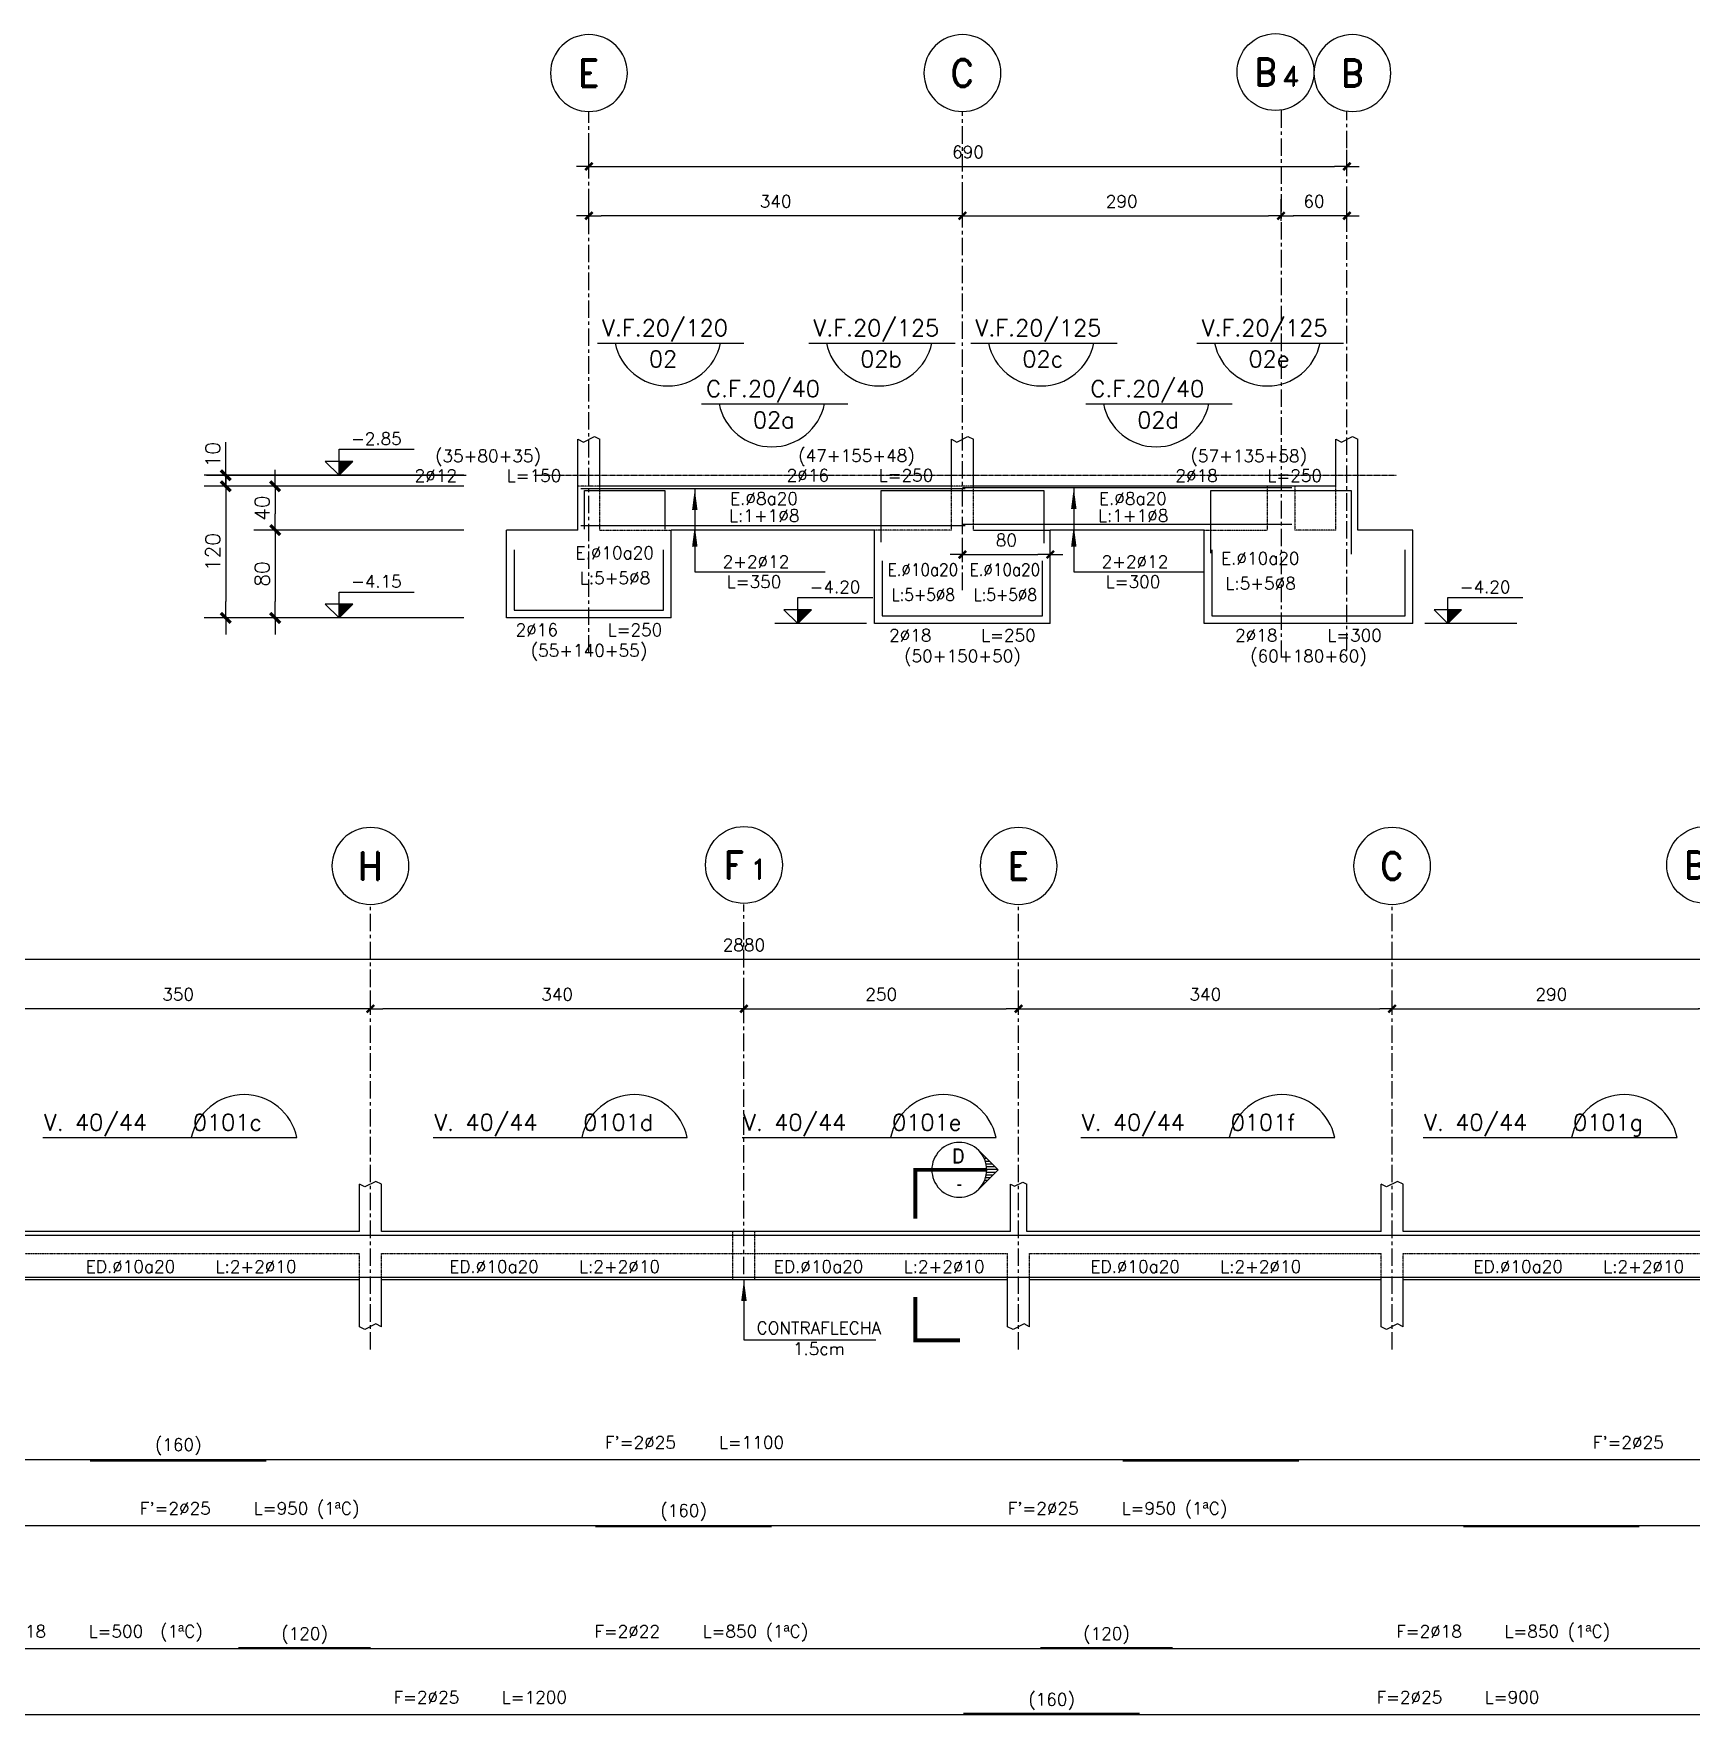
# Model space of a CAD drawing. Header units: millimetres. Extents: x 301 to 4303, y -474 to 2963.
# Drawn here: x 1142 to 2651, y 1398 to 2928 of the extents above; entities that cross this region are included whole.
import ezdxf
from ezdxf.enums import TextEntityAlignment as Align

# ---------------------------------------------------------------- set-up
doc = ezdxf.new("R2010")
doc.units = ezdxf.units.MM
doc.header["$LTSCALE"] = 0.5
doc.linetypes.add('CENTER', pattern=[50.8, 31.75, -6.35, 6.35, -6.35])
doc.linetypes.add('DASHED', pattern=[0.75, 0.5, -0.25])
for name, color, linetype in [('A-LINEA 015', 6, 'Continuous'), ('CONTORNO', 3, 'Continuous'), ('CONTORNOS', 3, 'Continuous'), ('COTAS', 5, 'Continuous'), ('COTAS1', 2, 'Continuous'), ('Cotas2', 1, 'Continuous'), ('EJES', 1, 'CENTER'), ('fe', 7, 'Continuous'), ('NIVELES', 3, 'Continuous'), ('RADIER', 1, 'DASHED'), ('SEGMENTOS1', 2, 'DASHED'), ('TEXTOS-SM', 3, 'Continuous'), ('TEXTOS1', 9, 'Continuous')]:
    doc.layers.add(name, color=color, linetype=linetype)
doc.styles.add('ROMAND', font='romand')
doc.styles.add('ROMANS', font='romans')
doc.styles.add('ROMANS0', font='romans.shx')
doc.styles.get("Standard").update_dxf_attribs({"font": 'techl___.ttf'})
doc.dimstyles.new('ING-50', dxfattribs={"dimscale": 5, "dimtxt": 2.25, "dimasz": 2.25, "dimexe": 3, "dimexo": 0, "dimgap": 1.5, "dimtad": 1, "dimdec": 1, "dimzin": 12, "dimdsep": 46, "dimtxsty": 'ROMANS', "dimblk1": 'TICK1', "dimblk2": 'TICK1', "dimsah": 1, "dimcen": 0.09, "dimclrd": 2, "dimclre": 1, "dimclrt": 3, "dimadec": 1, "dimazin": 3, "dimtfac": 1, "dimtdec": 1, "dimtix": 1, "dimtmove": 2, "dimatfit": 3, "dimfxl": 3, "dimtolj": 1, "dimtzin": 12, "dimarcsym": 0})
doc.dimstyles.new('ING50', dxfattribs={"dimscale": 50, "dimtxt": 0.27, "dimasz": 0.3, "dimexe": 0.2, "dimexo": 1, "dimgap": 0.1, "dimtad": 1, "dimzin": 12, "dimdsep": 46, "dimtxsty": 'ROMANS', "dimblk1": 'TICK1', "dimblk2": 'TICK1', "dimsah": 1, "dimcen": 0.09, "dimse1": 1, "dimse2": 1, "dimclrd": 2, "dimclre": 4, "dimclrt": 3, "dimadec": 0, "dimazin": 0, "dimtfac": 1, "dimtix": 1, "dimtmove": 2, "dimatfit": 3, "dimldrblk": 'TICK1', "dimfxl": 1, "dimtolj": 1, "dimtzin": 12, "dimarcsym": 0})

# ---------------------------------------------------------------- blocks, each defined once
blk = doc.blocks.new('EJE-1')
at = {"color": 3, "linetype": 'Continuous'}
blk.add_circle((0, 0), 35, dxfattribs=at)
at = {"color": 5, "linetype": 'Continuous', "style": 'ROMAND'}
blk.add_attdef('0', text='', height=25, dxfattribs=at).set_placement((0.2, 0), align=Align.MIDDLE)
blk = doc.blocks.new('TICK1')
at = {"color": 2}
for points in [[(0, 0), (-1, 0)], [(0, 0), (1, 0)]]:
    blk.add_lwpolyline(points, dxfattribs=at)
at = {"color": 2, "const_width": 0.2}
blk.add_lwpolyline([(-0.3, -0.3), (0.3, 0.3)], dxfattribs=at)
blk = doc.blocks.new('*D251')
at = {"layer": 'COTAS', "color": 1, "lineweight": -2}
for p, q in [((1987.7, 2757.7), (1987.7, 2777.2)), ((2277.7, 2757.7), (2277.7, 2777.2))]:
    blk.add_line(p, q, dxfattribs=at)
at = {"layer": 'COTAS', "color": 2, "lineweight": -2}
blk.add_line((1998.9, 2762.2), (2266.4, 2762.2), dxfattribs=at)
at = {"layer": 'Defpoints', "color": 0}
for p in [(1987.7, 2757.7), (2277.7, 2762.2), (2277.7, 2757.7)]:
    blk.add_point(p, dxfattribs=at)
at = {"layer": 'COTAS', "color": 2, "lineweight": -2, "xscale": 11.25, "yscale": 11.25, "zscale": 11.25, "rotation": 180}
blk.add_blockref('TICK1', (1987.7, 2762.2), dxfattribs=at)
at = {"layer": 'COTAS', "color": 2, "lineweight": -2, "xscale": 11.25, "yscale": 11.25, "zscale": 11.25}
blk.add_blockref('TICK1', (2277.7, 2762.2), dxfattribs=at)
at = {"layer": 'COTAS', "color": 3, "insert": (2132.7, 2775.3), "char_height": 11.25, "attachment_point": 5, "style": 'ROMANS'}
blk.add_mtext('\\A1;290', dxfattribs=at)
blk = doc.blocks.new('*D252')
at = {"layer": 'COTAS', "color": 1, "lineweight": -2}
for p, q in [((1647.7, 2757.7), (1647.7, 2777.2)), ((1987.7, 2757.7), (1987.7, 2777.2))]:
    blk.add_line(p, q, dxfattribs=at)
at = {"layer": 'COTAS', "color": 2, "lineweight": -2}
blk.add_line((1976.4, 2762.2), (1658.9, 2762.2), dxfattribs=at)
at = {"layer": 'Defpoints', "color": 0}
for p in [(1647.7, 2762.2), (1647.7, 2757.7), (1987.7, 2757.7)]:
    blk.add_point(p, dxfattribs=at)
at = {"layer": 'COTAS', "color": 2, "lineweight": -2, "xscale": 11.25, "yscale": 11.25, "zscale": 11.25, "rotation": 180}
blk.add_blockref('TICK1', (1647.7, 2762.2), dxfattribs=at)
at = {"layer": 'COTAS', "color": 2, "lineweight": -2, "xscale": 11.25, "yscale": 11.25, "zscale": 11.25}
blk.add_blockref('TICK1', (1987.7, 2762.2), dxfattribs=at)
at = {"layer": 'COTAS', "color": 3, "insert": (1817.7, 2775.3), "char_height": 11.25, "attachment_point": 5, "style": 'ROMANS'}
blk.add_mtext('\\A1;340', dxfattribs=at)
blk = doc.blocks.new('*D253')
at = {"layer": 'COTAS', "color": 1, "lineweight": -2}
for p, q in [((1647.7, 2802.7), (1647.7, 2822.2)), ((2337.7, 2802.7), (2337.7, 2822.2))]:
    blk.add_line(p, q, dxfattribs=at)
at = {"layer": 'COTAS', "color": 2, "lineweight": -2}
blk.add_line((1658.9, 2807.2), (2326.4, 2807.2), dxfattribs=at)
at = {"layer": 'Defpoints', "color": 0}
for p in [(1647.7, 2802.7), (2337.7, 2807.2), (2337.7, 2802.7)]:
    blk.add_point(p, dxfattribs=at)
at = {"layer": 'COTAS', "color": 2, "lineweight": -2, "xscale": 11.25, "yscale": 11.25, "zscale": 11.25, "rotation": 180}
blk.add_blockref('TICK1', (1647.7, 2807.2), dxfattribs=at)
at = {"layer": 'COTAS', "color": 2, "lineweight": -2, "xscale": 11.25, "yscale": 11.25, "zscale": 11.25}
blk.add_blockref('TICK1', (2337.7, 2807.2), dxfattribs=at)
at = {"layer": 'COTAS', "color": 3, "insert": (1992.7, 2820.3), "char_height": 11.25, "attachment_point": 5, "style": 'ROMANS'}
blk.add_mtext('\\A1;690', dxfattribs=at)
blk = doc.blocks.new('nivel-el')
at = {"linetype": 'Continuous'}
blk.add_hatch(color=1, dxfattribs=at).paths.add_polyline_path([(0, 0), (12.5, 12.5), (0, 12.5)])
at = {"color": 3}
blk.add_lwpolyline([(0, 0), (12.5, 12.5), (0, 12.5), (-12.5, 12.5), (0, 0), (0, 12.5), (0, 23.6), (68.4, 23.6)], dxfattribs=at)
at = {"color": 3, "style": 'ROMANS'}
blk.add_attdef('%%P0.00', text='', height=11.2, dxfattribs=at).set_placement((34, 27.7), align=Align.CENTER)
blk = doc.blocks.new('*D254')
at = {"layer": 'COTAS1', "color": 2, "lineweight": -2}
blk.add_line((1362.1, 2460.9), (1362.1, 2410.9), dxfattribs=at)
at = {"layer": 'Defpoints', "color": 0}
for p in [(1350.4, 2475.9), (1350.4, 2395.9), (1362.1, 2395.9)]:
    blk.add_point(p, dxfattribs=at)
at = {"layer": 'COTAS1', "color": 2, "lineweight": -2, "xscale": 15, "yscale": 15, "zscale": 15}
for p, rotation in [((1362.1, 2475.9), 90), ((1362.1, 2395.9), 270)]:
    blk.add_blockref('TICK1', p, dxfattribs=dict(at, rotation=rotation))
at = {"layer": 'COTAS1', "color": 3, "insert": (1350.3, 2435.9), "char_height": 13.5, "attachment_point": 5, "rotation": 90, "style": 'ROMANS'}
blk.add_mtext('\\A1;80', dxfattribs=at)
blk = doc.blocks.new('*D255')
at = {"layer": 'COTAS1', "color": 2, "lineweight": -2}
blk.add_line((1362.1, 2500.9), (1362.1, 2490.9), dxfattribs=at)
at = {"layer": 'Defpoints', "color": 0}
for p in [(1350.4, 2515.9), (1350.4, 2475.9), (1362.1, 2475.9)]:
    blk.add_point(p, dxfattribs=at)
at = {"layer": 'COTAS1', "color": 2, "lineweight": -2, "xscale": 15, "yscale": 15, "zscale": 15}
for p, rotation in [((1362.1, 2515.9), 90), ((1362.1, 2475.9), 270)]:
    blk.add_blockref('TICK1', p, dxfattribs=dict(at, rotation=rotation))
at = {"layer": 'COTAS1', "color": 3, "insert": (1350.3, 2495.9), "char_height": 13.5, "attachment_point": 5, "rotation": 90, "style": 'ROMANS'}
blk.add_mtext('\\A1;40', dxfattribs=at)
blk = doc.blocks.new('*D256')
at = {"layer": 'COTAS1', "color": 2, "lineweight": -2}
for p, q in [((1317.1, 2540.9), (1317.1, 2555.9)), ((1317.1, 2525.9), (1317.1, 2515.9)), ((1317.1, 2500.9), (1317.1, 2485.9))]:
    blk.add_line(p, q, dxfattribs=at)
at = {"layer": 'Defpoints', "color": 0}
for p in [(1328.7, 2525.9), (1317.1, 2515.9), (1328.7, 2515.9)]:
    blk.add_point(p, dxfattribs=at)
at = {"layer": 'COTAS1', "color": 2, "lineweight": -2, "xscale": 15, "yscale": 15, "zscale": 15}
for p, rotation in [((1317.1, 2525.9), 270), ((1317.1, 2515.9), 90)]:
    blk.add_blockref('TICK1', p, dxfattribs=dict(at, rotation=rotation))
at = {"layer": 'COTAS1', "color": 3, "insert": (1305.3, 2544.6), "char_height": 13.5, "attachment_point": 5, "rotation": 90, "style": 'ROMANS'}
blk.add_mtext('\\A1;10', dxfattribs=at)
blk = doc.blocks.new('*D257')
at = {"layer": 'COTAS1', "color": 2, "lineweight": -2}
blk.add_line((1317.1, 2500.9), (1317.1, 2410.9), dxfattribs=at)
at = {"layer": 'Defpoints', "color": 0}
for p in [(1305.4, 2515.9), (1305.4, 2395.9), (1317.1, 2395.9)]:
    blk.add_point(p, dxfattribs=at)
at = {"layer": 'COTAS1', "color": 2, "lineweight": -2, "xscale": 15, "yscale": 15, "zscale": 15}
for p, rotation in [((1317.1, 2515.9), 90), ((1317.1, 2395.9), 270)]:
    blk.add_blockref('TICK1', p, dxfattribs=dict(at, rotation=rotation))
at = {"layer": 'COTAS1', "color": 3, "insert": (1305.3, 2455.9), "char_height": 13.5, "attachment_point": 5, "rotation": 90, "style": 'ROMANS'}
blk.add_mtext('\\A1;120', dxfattribs=at)
blk = doc.blocks.new('eje-3')
at = {"color": 3, "linetype": 'Continuous'}
blk.add_circle((0, 0), 35, dxfattribs=at)
at = {"color": 5, "linetype": 'Continuous', "style": 'ROMAND'}
for height, p in [(25, (-9.2, 0)), (18, (13.7, -3.6))]:
    blk.add_attdef('0', text='', height=height, dxfattribs=at).set_placement(p, align=Align.MIDDLE)
blk = doc.blocks.new('*D258')
at = {"layer": 'COTAS', "color": 1, "lineweight": -2}
for p, q in [((2277.7, 2757.7), (2277.7, 2777.2)), ((2337.7, 2757.7), (2337.7, 2777.2))]:
    blk.add_line(p, q, dxfattribs=at)
at = {"layer": 'COTAS', "color": 2, "lineweight": -2}
blk.add_line((2326.4, 2762.2), (2288.9, 2762.2), dxfattribs=at)
at = {"layer": 'Defpoints', "color": 0}
for p in [(2277.7, 2762.2), (2277.7, 2757.7), (2337.7, 2757.7)]:
    blk.add_point(p, dxfattribs=at)
at = {"layer": 'COTAS', "color": 2, "lineweight": -2, "xscale": 11.25, "yscale": 11.25, "zscale": 11.25, "rotation": 180}
blk.add_blockref('TICK1', (2277.7, 2762.2), dxfattribs=at)
at = {"layer": 'COTAS', "color": 2, "lineweight": -2, "xscale": 11.25, "yscale": 11.25, "zscale": 11.25}
blk.add_blockref('TICK1', (2337.7, 2762.2), dxfattribs=at)
at = {"layer": 'COTAS', "color": 3, "insert": (2307.7, 2775.3), "char_height": 11.25, "attachment_point": 5, "style": 'ROMANS'}
blk.add_mtext('\\A1;60', dxfattribs=at)
blk = doc.blocks.new('FLECHA')
at = {"color": 2}
blk.add_lwpolyline([(0, 0, 0, 5, 0), (19.2, 0, 5, 5, 0)], format="xyseb", dxfattribs=at)
blk = doc.blocks.new('*D259')
at = {"layer": 'COTAS', "color": 1, "lineweight": -2}
for p, q in [((1987.7, 2449.2), (1987.7, 2468.7)), ((2067.7, 2449.2), (2067.7, 2468.7))]:
    blk.add_line(p, q, dxfattribs=at)
at = {"layer": 'COTAS', "color": 2, "lineweight": -2}
blk.add_line((1998.9, 2453.7), (2056.4, 2453.7), dxfattribs=at)
at = {"layer": 'Defpoints', "color": 0}
for p in [(1987.7, 2449.2), (2067.7, 2453.7), (2067.7, 2449.2)]:
    blk.add_point(p, dxfattribs=at)
at = {"layer": 'COTAS', "color": 2, "lineweight": -2, "xscale": 11.25, "yscale": 11.25, "zscale": 11.25, "rotation": 180}
blk.add_blockref('TICK1', (1987.7, 2453.7), dxfattribs=at)
at = {"layer": 'COTAS', "color": 2, "lineweight": -2, "xscale": 11.25, "yscale": 11.25, "zscale": 11.25}
blk.add_blockref('TICK1', (2067.7, 2453.7), dxfattribs=at)
at = {"layer": 'COTAS', "color": 3, "insert": (2027.7, 2466.8), "char_height": 11.25, "attachment_point": 5, "style": 'ROMANS'}
blk.add_mtext('\\A1;80', dxfattribs=at)
blk = doc.blocks.new('*D271')
at = {"layer": 'COTAS', "color": 1, "lineweight": -2}
for p, q in [((2378.8, 2035.6), (2378.8, 2055.1)), ((2668.8, 2035.6), (2668.8, 2055.1))]:
    blk.add_line(p, q, dxfattribs=at)
at = {"layer": 'COTAS', "color": 2, "lineweight": -2}
blk.add_line((2390.1, 2040.1), (2657.6, 2040.1), dxfattribs=at)
at = {"layer": 'Defpoints', "color": 0}
for p in [(2668.8, 2040.1), (2378.8, 2035.6), (2668.8, 2035.6)]:
    blk.add_point(p, dxfattribs=at)
at = {"layer": 'COTAS', "color": 2, "lineweight": -2, "xscale": 11.25, "yscale": 11.25, "zscale": 11.25, "rotation": 180}
blk.add_blockref('TICK1', (2378.8, 2040.1), dxfattribs=at)
at = {"layer": 'COTAS', "color": 2, "lineweight": -2, "xscale": 11.25, "yscale": 11.25, "zscale": 11.25}
blk.add_blockref('TICK1', (2668.8, 2040.1), dxfattribs=at)
at = {"layer": 'COTAS', "color": 3, "insert": (2523.8, 2053.2), "char_height": 11.25, "attachment_point": 5, "style": 'ROMANS'}
blk.add_mtext('\\A1;290', dxfattribs=at)
blk = doc.blocks.new('*D272')
at = {"layer": 'COTAS', "color": 1, "lineweight": -2}
for p, q in [((2038.8, 2035.6), (2038.8, 2055.1)), ((2378.8, 2035.6), (2378.8, 2055.1))]:
    blk.add_line(p, q, dxfattribs=at)
at = {"layer": 'COTAS', "color": 2, "lineweight": -2}
blk.add_line((2050.1, 2040.1), (2367.6, 2040.1), dxfattribs=at)
at = {"layer": 'Defpoints', "color": 0}
for p in [(2378.8, 2040.1), (2038.8, 2035.6), (2378.8, 2035.6)]:
    blk.add_point(p, dxfattribs=at)
at = {"layer": 'COTAS', "color": 2, "lineweight": -2, "xscale": 11.25, "yscale": 11.25, "zscale": 11.25, "rotation": 180}
blk.add_blockref('TICK1', (2038.8, 2040.1), dxfattribs=at)
at = {"layer": 'COTAS', "color": 2, "lineweight": -2, "xscale": 11.25, "yscale": 11.25, "zscale": 11.25}
blk.add_blockref('TICK1', (2378.8, 2040.1), dxfattribs=at)
at = {"layer": 'COTAS', "color": 3, "insert": (2208.8, 2053.2), "char_height": 11.25, "attachment_point": 5, "style": 'ROMANS'}
blk.add_mtext('\\A1;340', dxfattribs=at)
blk = doc.blocks.new('*D273')
at = {"layer": 'COTAS', "color": 1, "lineweight": -2}
for p, q in [((1098.8, 2035.6), (1098.8, 2055.1)), ((1448.8, 2035.6), (1448.8, 2055.1))]:
    blk.add_line(p, q, dxfattribs=at)
at = {"layer": 'COTAS', "color": 2, "lineweight": -2}
blk.add_line((1437.6, 2040.1), (1110.1, 2040.1), dxfattribs=at)
at = {"layer": 'Defpoints', "color": 0}
for p in [(1098.8, 2040.1), (1098.8, 2035.6), (1448.8, 2035.6)]:
    blk.add_point(p, dxfattribs=at)
at = {"layer": 'COTAS', "color": 2, "lineweight": -2, "xscale": 11.25, "yscale": 11.25, "zscale": 11.25, "rotation": 180}
blk.add_blockref('TICK1', (1098.8, 2040.1), dxfattribs=at)
at = {"layer": 'COTAS', "color": 2, "lineweight": -2, "xscale": 11.25, "yscale": 11.25, "zscale": 11.25}
blk.add_blockref('TICK1', (1448.8, 2040.1), dxfattribs=at)
at = {"layer": 'COTAS', "color": 3, "insert": (1273.8, 2053.2), "char_height": 11.25, "attachment_point": 5, "style": 'ROMANS'}
blk.add_mtext('\\A1;350', dxfattribs=at)
blk = doc.blocks.new('*D275')
at = {"layer": 'COTAS', "color": 1, "lineweight": -2}
for p, q in [((348.8, 2080.6), (348.8, 2100.1)), ((3228.8, 2080.6), (3228.8, 2100.1))]:
    blk.add_line(p, q, dxfattribs=at)
at = {"layer": 'COTAS', "color": 2, "lineweight": -2}
blk.add_line((360.1, 2085.1), (3217.6, 2085.1), dxfattribs=at)
at = {"layer": 'Defpoints', "color": 0}
for p in [(3228.8, 2085.1), (348.8, 2080.6), (3228.8, 2080.6)]:
    blk.add_point(p, dxfattribs=at)
at = {"layer": 'COTAS', "color": 2, "lineweight": -2, "xscale": 11.25, "yscale": 11.25, "zscale": 11.25, "rotation": 180}
blk.add_blockref('TICK1', (348.8, 2085.1), dxfattribs=at)
at = {"layer": 'COTAS', "color": 2, "lineweight": -2, "xscale": 11.25, "yscale": 11.25, "zscale": 11.25}
blk.add_blockref('TICK1', (3228.8, 2085.1), dxfattribs=at)
at = {"layer": 'COTAS', "color": 3, "insert": (1788.8, 2098.2), "char_height": 11.25, "attachment_point": 5, "style": 'ROMANS'}
blk.add_mtext('\\A1;2880', dxfattribs=at)
blk = doc.blocks.new('*D277')
at = {"layer": 'COTAS', "color": 1, "lineweight": -2}
for p, q in [((1788.8, 2035.6), (1788.8, 2055.1)), ((2038.8, 2035.6), (2038.8, 2055.1))]:
    blk.add_line(p, q, dxfattribs=at)
at = {"layer": 'COTAS', "color": 2, "lineweight": -2}
blk.add_line((1800.1, 2040.1), (2027.6, 2040.1), dxfattribs=at)
at = {"layer": 'Defpoints', "color": 0}
for p in [(2038.8, 2040.1), (1788.8, 2035.6), (2038.8, 2035.6)]:
    blk.add_point(p, dxfattribs=at)
at = {"layer": 'COTAS', "color": 2, "lineweight": -2, "xscale": 11.25, "yscale": 11.25, "zscale": 11.25, "rotation": 180}
blk.add_blockref('TICK1', (1788.8, 2040.1), dxfattribs=at)
at = {"layer": 'COTAS', "color": 2, "lineweight": -2, "xscale": 11.25, "yscale": 11.25, "zscale": 11.25}
blk.add_blockref('TICK1', (2038.8, 2040.1), dxfattribs=at)
at = {"layer": 'COTAS', "color": 3, "insert": (1913.8, 2053.2), "char_height": 11.25, "attachment_point": 5, "style": 'ROMANS'}
blk.add_mtext('\\A1;250', dxfattribs=at)
blk = doc.blocks.new('*D281')
at = {"layer": 'COTAS', "color": 1, "lineweight": -2}
for p, q in [((1448.8, 2035.6), (1448.8, 2055.1)), ((1788.8, 2035.6), (1788.8, 2055.1))]:
    blk.add_line(p, q, dxfattribs=at)
at = {"layer": 'COTAS', "color": 2, "lineweight": -2}
blk.add_line((1777.6, 2040.1), (1460.1, 2040.1), dxfattribs=at)
at = {"layer": 'Defpoints', "color": 0}
for p in [(1448.8, 2040.1), (1448.8, 2035.6), (1788.8, 2035.6)]:
    blk.add_point(p, dxfattribs=at)
at = {"layer": 'COTAS', "color": 2, "lineweight": -2, "xscale": 11.25, "yscale": 11.25, "zscale": 11.25, "rotation": 180}
blk.add_blockref('TICK1', (1448.8, 2040.1), dxfattribs=at)
at = {"layer": 'COTAS', "color": 2, "lineweight": -2, "xscale": 11.25, "yscale": 11.25, "zscale": 11.25}
blk.add_blockref('TICK1', (1788.8, 2040.1), dxfattribs=at)
at = {"layer": 'COTAS', "color": 3, "insert": (1618.8, 2053.2), "char_height": 11.25, "attachment_point": 5, "style": 'ROMANS'}
blk.add_mtext('\\A1;340', dxfattribs=at)
blk = doc.blocks.new('*X9')
at = {"color": 0}
for p, q in [((2610.1, 1260), (2610.4, 1260)), ((2611.9, 1257.5), (2612.9, 1257.5)), ((2613.2, 1255), (2615.4, 1255)), ((2614.2, 1252.5), (2617.9, 1252.5)), ((2614.9, 1250), (2620.4, 1250)), ((2615.1, 1240), (2621.4, 1240)), ((2615.3, 1247.5), (2622.9, 1247.5)), ((2615.4, 1242.5), (2623.9, 1242.5)), ((2615.5, 1245), (2625.4, 1245)), ((2608.8, 1227.5), (2608.9, 1227.5)), ((2610.9, 1230), (2611.4, 1230)), ((2612.4, 1232.5), (2613.9, 1232.5)), ((2613.6, 1235), (2616.4, 1235)), ((2614.5, 1237.5), (2618.9, 1237.5))]:
    blk.add_line(p, q, dxfattribs=at)
blk = doc.blocks.new('corte1')
at = {"color": 2, "linetype": 'Continuous'}
for p, q in [((57.7, 17.7), (75.4, 0)), ((75.4, 0), (57.7, -17.7))]:
    blk.add_line(p, q, dxfattribs=at)
at = {"color": 2, "linetype": 'Continuous', "const_width": 3.5}
blk.add_lwpolyline([(65, 0), (0, 0), (0, -44.5)], dxfattribs=at)
at = {"color": 1, "linetype": 'Continuous'}
blk.add_arc((40, 0), 25, 45, 315, dxfattribs=at)
at = {"color": 2, "linetype": 'Continuous'}
blk.add_arc((40, 0), 25, 315, 45, dxfattribs=at)
blk.add_blockref('*X9', (-2550.5, -1244.5), dxfattribs=at)
at = {"color": 3, "linetype": 'Continuous', "style": 'ROMAND', "text_generation_flag": 6}
blk.add_attdef('E', text='', height=13, rotation=180, dxfattribs=at).set_placement((39.1, 12.6), align=Align.MIDDLE)
at = {"color": 3, "linetype": 'Continuous', "text_generation_flag": 6}
blk.add_attdef('-', text='', height=13, rotation=180, dxfattribs=at).set_placement((39.9, -12.6), align=Align.MIDDLE)
blk = doc.blocks.new('corte9')
at = {"color": 2, "const_width": 3.51}
blk.add_lwpolyline([(0, 39.5), (0, 0), (40.5, 0)], dxfattribs=at)

msp = doc.modelspace()

# ---------------------------------------------------------------- linework, layer by layer
at = {"color": 5}
for p, q in [((1655.411, 2646.307), (1788.736, 2646.307)), ((1847.773, 2646.307), (1981.099, 2646.307)), ((1995.338, 2646.307), (2128.664, 2646.307)), ((2201.205, 2646.307), (2334.531, 2646.307)), ((1750.073, 2590.886), (1883.399, 2590.886)), ((2099.91, 2590.886), (2233.236, 2590.886)), ((1150.611, 1922.738), (1381.827, 1922.738)), ((1505.998, 1922.738), (1737.213, 1922.738)), ((1787.124, 1922.738), (2018.339, 1922.738)), ((2095.361, 1922.738), (2326.576, 1922.738)), ((2406.987, 1922.738), (2638.202, 1922.738))]:
    msp.add_line(p, q, dxfattribs=at)
at = {"color": 3}
for centre, start, end in [((1719.493, 2656.225), 191.668035, 348.331965), ((1911.856, 2656.225), 191.668035, 348.331965), ((2059.421, 2656.225), 191.668035, 348.331965), ((2265.288, 2656.225), 191.668035, 348.331965), ((1814.156, 2600.804), 191.668035, 348.331965), ((2163.993, 2600.804), 191.668035, 348.331965), ((1333.798, 1912.819), 11.668035, 168.331965), ((1689.184, 1912.819), 11.668035, 168.331965), ((1970.311, 1912.819), 11.668035, 168.331965), ((2278.548, 1912.819), 11.668035, 168.331965), ((2590.174, 1912.819), 11.668035, 168.331965)]:
    msp.add_arc(centre, 49.042, start, end, dxfattribs=at)
at = {"layer": 'CONTORNO'}
for p, q in [((1637.694, 2475.916), (1637.694, 2558.615)), ((1997.694, 2515.916), (1997.694, 2558.615)), ((2327.694, 2515.916), (2327.694, 2558.615)), ((1977.694, 2515.916), (1657.694, 2515.916)), ((2327.694, 2515.916), (1997.694, 2515.916)), ((1637.694, 2475.916), (1572.694, 2475.916)), ((1722.694, 2395.916), (1722.694, 2475.916)), ((2207.694, 2475.916), (2067.694, 2475.916)), ((2067.694, 2390.916), (2067.694, 2475.916)), ((2207.694, 2390.916), (2207.694, 2475.916)), ((1722.694, 2395.916), (1572.694, 2395.916)), ((2067.694, 2390.916), (1907.694, 2390.916)), ((2397.694, 2390.916), (2207.694, 2390.916)), ((2028.814, 1750.559), (2028.814, 1793.222)), ((2388.814, 1750.559), (2388.814, 1793.222))]:
    msp.add_line(p, q, dxfattribs=at)
at = {"layer": 'CONTORNOS', "color": 2, "ltscale": 0.5}
for p, q in [((1637.694, 2558.615), (1642.694, 2556.115)), ((1642.694, 2556.115), (1652.694, 2561.115)), ((1652.694, 2561.115), (1657.694, 2558.615)), ((1977.694, 2558.615), (1982.694, 2556.115)), ((1982.694, 2556.115), (1992.694, 2561.115)), ((1992.694, 2561.115), (1997.694, 2558.615)), ((2327.694, 2558.615), (2332.694, 2556.115)), ((2332.694, 2556.115), (2342.694, 2561.115)), ((2342.694, 2561.115), (2347.694, 2558.615)), ((1453.814, 1882.827), (1443.814, 1877.827)), ((1458.814, 1880.327), (1453.814, 1882.827)), ((2383.814, 1882.827), (2373.814, 1877.827)), ((2388.814, 1880.327), (2383.814, 1882.827)), ((1443.814, 1877.827), (1438.814, 1880.327)), ((2031.314, 1880.327), (2035.064, 1878.452)), ((2035.064, 1878.452), (2042.564, 1882.202)), ((2042.564, 1882.202), (2046.314, 1880.327)), ((2373.814, 1877.827), (2368.814, 1880.327)), ((1443.814, 1748.059), (1438.814, 1750.559)), ((1453.814, 1753.059), (1443.814, 1748.059)), ((1458.814, 1750.559), (1453.814, 1753.059)), ((2033.814, 1748.059), (2028.814, 1750.559)), ((2043.814, 1753.059), (2033.814, 1748.059)), ((2048.814, 1750.559), (2043.814, 1753.059)), ((2373.814, 1748.059), (2368.814, 1750.559)), ((2383.814, 1753.059), (2373.814, 1748.059)), ((2388.814, 1750.559), (2383.814, 1753.059))]:
    msp.add_line(p, q, dxfattribs=at)
at = {"layer": 'CONTORNOS', "ltscale": 0.5}
for p, q in [((1657.694, 2515.916), (1657.694, 2558.615)), ((1977.694, 2515.916), (1977.694, 2558.615)), ((2347.694, 2475.916), (2347.694, 2558.615)), ((1572.694, 2395.916), (1572.694, 2475.916)), ((1907.694, 2475.916), (1722.694, 2475.916)), ((1907.694, 2390.916), (1907.694, 2475.916)), ((1997.694, 2475.916), (2067.694, 2475.916)), ((2397.694, 2475.916), (2347.694, 2475.916)), ((2397.694, 2390.916), (2397.694, 2475.916)), ((1438.814, 1837.222), (1438.814, 1880.327)), ((1458.814, 1837.222), (1458.814, 1880.327)), ((2031.314, 1837.222), (2031.314, 1880.327)), ((2046.314, 1837.222), (2046.314, 1880.327)), ((2368.814, 1837.222), (2368.814, 1880.327)), ((2388.814, 1837.222), (2388.814, 1880.327)), ((1438.814, 1837.222), (1108.814, 1837.222)), ((2031.314, 1837.222), (1458.814, 1837.222)), ((2368.814, 1837.222), (2046.314, 1837.222)), ((2658.814, 1837.222), (2388.814, 1837.222)), ((1438.814, 1793.222), (1108.814, 1793.222)), ((1438.814, 1750.559), (1438.814, 1793.222)), ((1458.814, 1750.559), (1458.814, 1793.222)), ((2028.814, 1793.222), (1458.814, 1793.222)), ((2048.814, 1750.559), (2048.814, 1793.222)), ((2368.814, 1793.222), (2048.814, 1793.222)), ((2368.814, 1750.559), (2368.814, 1793.222)), ((2718.814, 1793.222), (2388.814, 1793.222))]:
    msp.add_line(p, q, dxfattribs=at)
at = {"layer": 'Cotas2'}
for p, q in [((1533.715, 2525.916), (1297.515, 2525.916)), ((1299.6, 2525.916), (1535.8, 2525.916)), ((1533.715, 2515.916), (1297.515, 2515.916)), ((1533.715, 2475.916), (1342.515, 2475.916)), ((1533.715, 2395.916), (1297.515, 2395.916)), ((1900.52, 2390.916), (1816.908, 2390.916)), ((2492.309, 2390.916), (2408.697, 2390.916))]:
    msp.add_line(p, q, dxfattribs=at)
at = {"layer": 'EJES'}
for p, q in [((1647.694, 2364.329), (1647.694, 2857.162)), ((1987.694, 2421.389), (1987.694, 2857.162)), ((2277.694, 2858.064), (2277.694, 2360.142)), ((2337.694, 2366.603), (2337.694, 2857.162)), ((1448.814, 1729.655), (1448.814, 2133.464)), ((1788.814, 1798.354), (1788.814, 2135.096)), ((2038.814, 1729.655), (2038.814, 2135.096)), ((2378.814, 1729.655), (2378.814, 2135.096))]:
    msp.add_line(p, q, dxfattribs=at)
at = {"layer": 'fe', "color": 6, "ltscale": 0.5}
for p, q in [((1193.814, 1628.51), (1353.814, 1628.51)), ((2133.814, 1628.51), (2293.814, 1628.51)), ((1653.814, 1568.51), (1813.814, 1568.51)), ((2443.814, 1568.51), (2603.814, 1568.51)), ((1328.814, 1458.51), (1448.814, 1458.51)), ((2058.814, 1458.51), (2178.814, 1458.51)), ((1988.814, 1398.51), (2148.814, 1398.51))]:
    msp.add_line(p, q, dxfattribs=at)
at = {"layer": 'fe', "ltscale": 0.5}
for points in [[(1990.194, 2513.416), (1640.194, 2513.416)], [(1643.694, 2476.916), (1643.694, 2511.916), (1716.694, 2511.916), (1716.694, 2476.916)], [(1913.694, 2464.916), (1913.694, 2511.916), (2061.694, 2511.916), (2061.694, 2463.916)], [(2287.694, 2514.416), (1987.694, 2514.416)], [(2213.694, 2454.916), (2213.694, 2511.916), (2341.694, 2511.916), (2341.694, 2453.916)], [(1990.194, 2479.916), (1640.194, 2479.916)], [(2287.694, 2480.916), (1987.694, 2480.916)], [(1579.694, 2457.916), (1579.694, 2402.916), (1715.694, 2402.916), (1715.694, 2457.916)], [(2214.694, 2457.916), (2214.694, 2397.916), (2390.694, 2397.916), (2390.694, 2457.916)], [(1914.694, 2447.916), (1914.694, 2397.916), (2060.694, 2397.916), (2060.694, 2447.916)], [(1104.72, 1789.483), (342.574, 1789.483), (342.574, 1833.764), (3236.02, 1833.764), (3236.02, 1789.483), (2720.769, 1789.483)], [(2888.814, 1795.483), (948.814, 1795.483)], [(343.814, 1589.51), (343.814, 1629.51), (1353.814, 1629.51)], [(1193.814, 1629.51), (2293.814, 1629.51)], [(2124.814, 1629.51), (3234.814, 1629.51), (3234.814, 1589.51)], [(863.814, 1569.51), (1813.814, 1569.51)], [(1653.814, 1569.51), (2603.814, 1569.51)], [(2424.814, 1569.51), (3234.814, 1569.51), (3234.814, 1529.51)], [(948.814, 1457.51), (1448.814, 1457.51)], [(1328.814, 1457.51), (2178.814, 1457.51)], [(2058.814, 1457.51), (2908.814, 1457.51)], [(948.814, 1397.51), (2148.814, 1397.51)], [(1988.814, 1397.51), (2888.814, 1397.51)]]:
    msp.add_lwpolyline(points, dxfattribs=at)
at = {"layer": 'RADIER', "ltscale": 0.5}
msp.add_line((1597.504, 2525.916), (2382.888, 2525.916), dxfattribs=at)
at = {"layer": 'SEGMENTOS1'}
for p, q in [((1657.694, 2515.916), (1637.694, 2515.916)), ((1657.694, 2475.916), (1657.694, 2515.916)), ((1977.694, 2475.916), (1977.694, 2515.916)), ((1997.694, 2515.916), (1977.694, 2515.916)), ((1997.694, 2475.916), (1997.694, 2515.916)), ((2265.194, 2515.916), (2265.194, 2475.916)), ((2290.194, 2515.916), (2290.194, 2475.916)), ((2327.694, 2475.916), (2327.694, 2515.916)), ((1657.694, 2475.916), (1722.694, 2475.916)), ((1977.694, 2475.916), (1907.694, 2475.916)), ((2207.694, 2475.916), (2265.194, 2475.916)), ((2327.694, 2475.916), (2290.194, 2475.916)), ((1778.814, 1793.222), (1778.814, 1837.222)), ((1798.814, 1793.222), (1798.814, 1837.222)), ((1108.814, 1817.222), (1438.814, 1817.222)), ((1438.814, 1793.222), (1438.814, 1817.222)), ((1458.814, 1817.222), (2028.814, 1817.222)), ((1458.814, 1793.222), (1458.814, 1817.222)), ((2028.814, 1793.222), (2028.814, 1817.222)), ((2048.814, 1817.222), (2368.814, 1817.222)), ((2048.814, 1793.222), (2048.814, 1817.222)), ((2368.814, 1793.222), (2368.814, 1817.222)), ((2388.814, 1793.222), (2388.814, 1817.222)), ((2388.814, 1817.222), (2718.814, 1817.222))]:
    msp.add_line(p, q, dxfattribs=at)
at = {"layer": 'TEXTOS1', "color": 1, "ltscale": 0.5}
for p, q in [((1744.062, 2513.416), (1744.062, 2437.934)), ((2089.062, 2514.416), (2089.062, 2437.934)), ((1744.062, 2437.934), (1862.847, 2437.934)), ((2089.062, 2437.934), (2207.847, 2437.934)), ((1788.814, 1793.222), (1788.814, 1738.621)), ((1788.814, 1738.621), (1908.78, 1738.621))]:
    msp.add_line(p, q, dxfattribs=at)

# ---------------------------------------------------------------- block references
at = {"layer": 'A-LINEA 015', "ltscale": 0.5}
ref = msp.add_blockref('EJE-1', (1647.694, 2892.162), dxfattribs=dict(at, xscale=-1))
ref.add_attrib('0', 'E', dxfattribs={"layer": '0', "color": 5, "linetype": 'Continuous', "height": 25, "style": 'ROMAND'}).set_placement((1647.465, 2892.162), align=Align.MIDDLE)
ref = msp.add_blockref('EJE-1', (1987.694, 2892.162), dxfattribs=dict(at, xscale=-1))
ref.add_attrib('0', 'C', dxfattribs={"layer": '0', "color": 5, "linetype": 'Continuous', "height": 25, "style": 'ROMAND'}).set_placement((1987.465, 2892.162), align=Align.MIDDLE)
ref = msp.add_blockref('eje-3', (2272.694, 2893.064), dxfattribs=at)
ref.add_attrib('0', 'B', dxfattribs={"layer": '0', "color": 5, "linetype": 'Continuous', "height": 25, "style": 'ROMAND'}).set_placement((2263.503, 2893.064), align=Align.MIDDLE)
ref.add_attrib('0', '4', dxfattribs={"layer": '0', "color": 5, "linetype": 'Continuous', "height": 18, "style": 'ROMAND'}).set_placement((2286.38, 2889.482), align=Align.MIDDLE)
ref = msp.add_blockref('EJE-1', (2342.694, 2892.162), dxfattribs=dict(at, xscale=-1))
ref.add_attrib('0', 'B', dxfattribs={"layer": '0', "color": 5, "linetype": 'Continuous', "height": 25, "style": 'ROMAND'}).set_placement((2342.465, 2892.162), align=Align.MIDDLE)
ref = msp.add_blockref('EJE-1', (1448.814, 2170.096), dxfattribs=dict(at, xscale=-1))
ref.add_attrib('0', 'H', dxfattribs={"layer": '0', "color": 5, "linetype": 'Continuous', "height": 25, "style": 'ROMAND'}).set_placement((1448.586, 2170.096), align=Align.MIDDLE)
ref = msp.add_blockref('eje-3', (1788.814, 2170.998), dxfattribs=at)
ref.add_attrib('0', 'F', dxfattribs={"layer": '0', "color": 5, "linetype": 'Continuous', "height": 25, "style": 'ROMAND'}).set_placement((1779.624, 2170.998), align=Align.MIDDLE)
ref.add_attrib('0', '1', dxfattribs={"layer": '0', "color": 5, "linetype": 'Continuous', "height": 18, "style": 'ROMAND'}).set_placement((1802.501, 2167.416), align=Align.MIDDLE)
ref = msp.add_blockref('EJE-1', (2038.814, 2170.096), dxfattribs=dict(at, xscale=-1))
ref.add_attrib('0', 'E', dxfattribs={"layer": '0', "color": 5, "linetype": 'Continuous', "height": 25, "style": 'ROMAND'}).set_placement((2038.585, 2170.096), align=Align.MIDDLE)
ref = msp.add_blockref('EJE-1', (2378.814, 2170.096), dxfattribs=dict(at, xscale=-1))
ref.add_attrib('0', 'C', dxfattribs={"layer": '0', "color": 5, "linetype": 'Continuous', "height": 25, "style": 'ROMAND'}).set_placement((2378.585, 2170.096), align=Align.MIDDLE)
ref = msp.add_blockref('eje-3', (2663.814, 2170.998), dxfattribs=at)
ref.add_attrib('0', 'B', dxfattribs={"layer": '0', "color": 5, "linetype": 'Continuous', "height": 25, "style": 'ROMAND'}).set_placement((2654.624, 2170.998), align=Align.MIDDLE)
ref.add_attrib('0', '4', dxfattribs={"layer": '0', "color": 5, "linetype": 'Continuous', "height": 18, "style": 'ROMAND'}).set_placement((2677.501, 2167.416), align=Align.MIDDLE)
at = {"layer": 'CONTORNOS', "ltscale": 0.5}
msp.add_blockref('corte1', (1944.844, 1893.409), dxfattribs=at).add_auto_attribs({'-': '-', 'E': 'D'})
msp.add_blockref('corte9', (1944.844, 1738.13), dxfattribs=at)
at = {"layer": 'NIVELES'}
for p, values in [((1420.251, 2525.916), {'%%P0.00': '-2.85'}), ((1420.251, 2395.916), {'%%P0.00': '-4.15'}), ((1837.719, 2390.916), {'%%P0.00': '-4.20'}), ((2429.509, 2390.916), {'%%P0.00': '-4.20'})]:
    msp.add_blockref('nivel-el', p, dxfattribs=at).add_auto_attribs(values)
at = {"layer": 'TEXTOS1', "color": 1, "ltscale": 0.5, "rotation": 270}
for p in [(1744.062, 2513.416), (2089.062, 2514.416), (1744.062, 2479.916), (2089.062, 2479.916), (1788.814, 1793.222)]:
    msp.add_blockref('FLECHA', p, dxfattribs=at)

# ---------------------------------------------------------------- texts
at = {"color": 4, "style": 'ROMANS'}
for s, p in [('V.F.20/120', (1659.778, 2652.65)), ('V.F.20/125', (1852.14, 2652.65)), ('V.F.20/125', (1999.705, 2652.65)), ('V.F.20/125', (2205.572, 2652.65)), ('02', (1702.324, 2624.219)), ('02b', (1894.686, 2624.219)), ('02c', (2042.251, 2624.219)), ('02e', (2248.118, 2624.219)), ('C.F.20/40', (1754.44, 2597.229)), ('C.F.20/40', (2104.277, 2597.229)), ('02a', (1796.986, 2568.798)), ('02d', (2146.823, 2568.798)), ('V. 40/44   0101c', (1151.628, 1929.081)), ('V. 40/44   0101d', (1507.014, 1929.081)), ('V. 40/44   0101e', (1788.141, 1929.081)), ('V. 40/44   0101f', (2096.378, 1929.081)), ('V. 40/44   0101g', (2408.004, 1929.081))]:
    msp.add_text(s, height=15, dxfattribs=at).set_placement(p)
at = {"layer": 'fe', "color": 9, "ltscale": 0.5, "style": 'ROMANS0'}
for s, p in [('(160)', (1273.814, 1637.51)), ('(160)', (1733.814, 1577.51)), ('(120)', (1388.814, 1465.51)), ('(120)', (2118.814, 1465.51)), ('(160)', (2068.814, 1405.51))]:
    msp.add_text(s, height=11.25, dxfattribs=at).set_placement(p, align=Align.CENTER)
at = {"layer": 'TEXTOS-SM', "ltscale": 0.5, "style": 'ROMANS0'}
for s, p in [('(35+80+35)', (1555.828, 2537.916)), ('(47+155+48)', (1891.226, 2538.196)), ('(57+135+58)', (2248.32, 2537.916)), ('2%%c12     L=150', (1555.828, 2519.916)), ('2%%c16     L=250', (1894.467, 2520.196)), ('2%%c18     L=250', (2248.32, 2519.916)), ('2+2%%c12    ', (1815.194, 2441.537)), ('2+2%%c12    ', (2160.194, 2441.537)), ('L=350', (1798.039, 2423.283)), ('L=300', (2143.039, 2423.283)), ('2%%c16     L=250', (1647.694, 2379.506)), ('(55+140+55)', (1647.694, 2360.712)), ('2%%c18     L=250', (1987.694, 2374.506)), ('2%%c18     L=300', (2302.694, 2374.506)), ('(50+150+50)', (1987.694, 2355.712)), ('(60+180+60)', (2302.694, 2355.712)), ("F'=2%%c25    L=1100", (1743.814, 1639.51)), ("F'=2%%c25    L=1150 (1110+40)", (2688.814, 1639.51)), ("F'=2%%c25    L=950 (1ªC)", (1338.814, 1579.51)), ("F'=2%%c25    L=950 (1ªC)", (2128.814, 1579.51)), ('F=2%%c18    L=500  (1ªC) ', (1198.814, 1467.51)), ('F=2%%c22    L=850 (1ªC) ', (1753.814, 1467.51)), ('F=2%%c18    L=850 (1ªC) ', (2483.814, 1467.51)), ('F=2%%c25    L=1200', (1548.814, 1407.51)), ('F=2%%c25    L=900', (2438.814, 1407.51))]:
    msp.add_text(s, height=11.25, dxfattribs=at).set_placement(p, align=Align.CENTER)
at = {"layer": 'TEXTOS1', "style": 'ROMANS'}
for s, p in [('E.%%C8a20', (1807.055, 2499.083)), ('E.%%C8a20', (2142.831, 2499.083)), ('L:1+1%%C8', (1807.373, 2483.572)), ('L:1+1%%C8', (2143.149, 2483.572)), ('E.%%C10a20', (1671.155, 2449.634)), ('E.%%C10a20', (2258.82, 2444.634)), ('L:5+5%%C8', (1671.473, 2426.847)), ('L:5+5%%C8', (2259.138, 2421.847)), ('ED.%%c10a20', (1230.39, 1799.67)), ('L:2+2%%C10', (1344.683, 1799.67)), ('ED.%%c10a20', (1561.287, 1799.67)), ('L:2+2%%C10', (1675.581, 1799.67)), ('ED.%%c10a20', (1856.747, 1799.67)), ('L:2+2%%C10', (1971.041, 1799.67)), ('ED.%%c10a20', (2144.937, 1799.67)), ('L:2+2%%C10', (2259.23, 1799.67)), ('ED.%%c10a20', (2493.575, 1799.67)), ('L:2+2%%C10', (2607.869, 1799.67)), ('CONTRAFLECHA', (1856.958, 1743.842)), ('1.5cm', (1856.958, 1724.817))]:
    msp.add_text(s, height=11.25, dxfattribs=at).set_placement(p, align=Align.CENTER)
at = {"layer": 'TEXTOS1', "style": 'ROMANS', "width": 0.9}
for s, p in [('E.%%C10a20', (1951.669, 2434.278)), ('E.%%C10a20', (2026.326, 2434.278)), ('L:5+5%%C8', (1951.987, 2411.491)), ('L:5+5%%C8', (2026.644, 2411.491))]:
    msp.add_text(s, height=11.25, dxfattribs=at).set_placement(p, align=Align.CENTER)

# ---------------------------------------------------------------- dimensions: what is measured, and where the dimension line sits
at = {"layer": 'COTAS'}
for base, p1, p2, picture, middle in [((2337.694, 2807.162), (1647.694, 2802.662), (2337.694, 2802.662), '*D253', (1992.694, 2820.287)), ((2277.694, 2762.162), (1987.694, 2757.662), (2277.694, 2757.662), '*D251', (2132.694, 2775.287)), ((2067.694, 2453.665), (1987.694, 2449.165), (2067.694, 2449.165), '*D259', (2027.694, 2466.79)), ((3228.814, 2085.096), (348.814, 2080.596), (3228.814, 2080.596), '*D275', (1788.814, 2098.221)), ((2038.814, 2040.096), (1788.814, 2035.596), (2038.814, 2035.596), '*D277', (1913.814, 2053.221)), ((2378.814, 2040.096), (2038.814, 2035.596), (2378.814, 2035.596), '*D272', (2208.814, 2053.221)), ((2668.814, 2040.096), (2378.814, 2035.596), (2668.814, 2035.596), '*D271', (2523.814, 2053.221))]:
    dim = msp.add_linear_dim(base=base, p1=p1, p2=p2, dimstyle='ING-50', dxfattribs=at)
    dim.commit()
    dim.dimension.update_dxf_attribs({"geometry": picture, "text_midpoint": middle})
for base, p1, p2, picture, middle in [((1647.694, 2762.162), (1987.694, 2757.662), (1647.694, 2757.662), '*D252', (1817.694, 2775.287)), ((2277.694, 2762.162), (2337.694, 2757.662), (2277.694, 2757.662), '*D258', (2307.694, 2775.287)), ((1098.814, 2040.096), (1448.814, 2035.596), (1098.814, 2035.596), '*D273', (1273.814, 2053.221)), ((1448.814, 2040.096), (1788.814, 2035.596), (1448.814, 2035.596), '*D281', (1618.814, 2053.221))]:
    dim = msp.add_linear_dim(base=base, p1=p1, p2=p2, angle=180, dimstyle='ING-50', dxfattribs=at)
    dim.commit()
    dim.dimension.update_dxf_attribs({"geometry": picture, "text_midpoint": middle})
at = {"layer": 'COTAS1'}
dim = msp.add_linear_dim(base=(1317.059, 2515.916), p1=(1328.698, 2525.916), p2=(1328.698, 2515.916), angle=90, dimstyle='ING50', dxfattribs=at)
dim.commit()
dim.dimension.update_dxf_attribs({"geometry": '*D256', "text_midpoint": (1305.309, 2544.587), "dimtype": 160})
for base, p1, p2, picture, middle in [((1317.059, 2395.916), (1305.42, 2515.916), (1305.42, 2395.916), '*D257', (1305.309, 2455.916)), ((1362.059, 2475.916), (1350.42, 2515.916), (1350.42, 2475.916), '*D255', (1350.309, 2495.916)), ((1362.059, 2395.916), (1350.42, 2475.916), (1350.42, 2395.916), '*D254', (1350.309, 2435.916))]:
    dim = msp.add_linear_dim(base=base, p1=p1, p2=p2, angle=90, dimstyle='ING50', dxfattribs=at)
    dim.commit()
    dim.dimension.update_dxf_attribs({"geometry": picture, "text_midpoint": middle})

doc.saveas('drawing.dxf')
